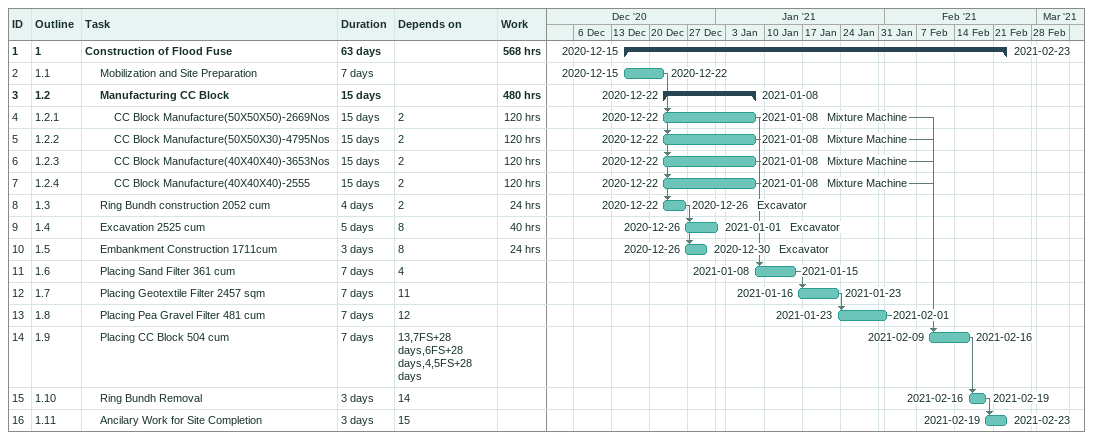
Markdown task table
| ID | WBS | Task | Duration | Start | Finish | Predecessors | Resources | Work (h) |
|---|---|---|---|---|---|---|---|---|
| 1 | 1 | **Construction of Flood Fuse** | 63d | 2020-12-15 | 2021-02-23 |  |  | 568 |
| 2 | 1.1 | Mobilization and Site Preparation | 7d | 2020-12-15 | 2020-12-22 |  |  |  |
| 3 | 1.2 | **Manufacturing CC Block** | 15d | 2020-12-22 | 2021-01-08 |  |  | 480 |
| 4 | 1.2.1 | CC Block Manufacture(50X50X50)-2669Nos | 15d | 2020-12-22 | 2021-01-08 | 2 | Mixture Machine | 120 |
| 5 | 1.2.2 | CC Block Manufacture(50X50X30)-4795Nos | 15d | 2020-12-22 | 2021-01-08 | 2 | Mixture Machine | 120 |
| 6 | 1.2.3 | CC Block Manufacture(40X40X40)-3653Nos | 15d | 2020-12-22 | 2021-01-08 | 2 | Mixture Machine | 120 |
| 7 | 1.2.4 | CC Block Manufacture(40X40X40)-2555 | 15d | 2020-12-22 | 2021-01-08 | 2 | Mixture Machine | 120 |
| 8 | 1.3 | Ring Bundh construction 2052 cum | 4d | 2020-12-22 | 2020-12-26 | 2 | Excavator | 24 |
| 9 | 1.4 | Excavation 2525 cum | 5d | 2020-12-26 | 2021-01-01 | 8 | Excavator | 40 |
| 10 | 1.5 | Embankment Construction 1711cum | 3d | 2020-12-26 | 2020-12-30 | 8 | Excavator | 24 |
| 11 | 1.6 | Placing Sand Filter 361 cum | 7d | 2021-01-08 | 2021-01-15 | 4 |  |  |
| 12 | 1.7 | Placing Geotextile Filter 2457 sqm | 7d | 2021-01-16 | 2021-01-23 | 11 |  |  |
| 13 | 1.8 | Placing Pea Gravel Filter 481 cum | 7d | 2021-01-23 | 2021-02-01 | 12 |  |  |
| 14 | 1.9 | Placing CC Block 504 cum | 7d | 2021-02-09 | 2021-02-16 | 13, 7FS+28d, 6FS+28d, 4, 5FS+28d |  |  |
| 15 | 1.10 | Ring Bundh Removal | 3d | 2021-02-16 | 2021-02-19 | 14 |  |  |
| 16 | 1.11 | Ancilary Work for Site Completion | 3d | 2021-02-19 | 2021-02-23 | 15 |  |  |
